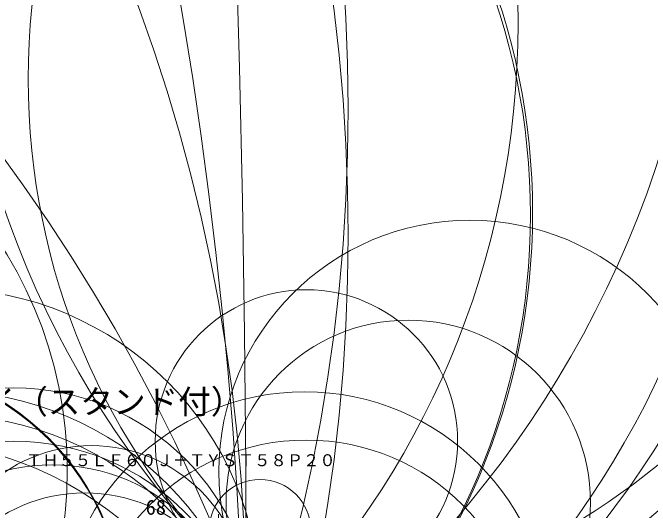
# Model space of a CAD drawing. Units: millimetres, scale not verified. Extents: x -5004 to 4303, y -2494 to 8632.
# Drawn here: x 16.2 to 94.4, y 41.5 to 102.5 of the extents above; entities that cross this region are included whole.
import ezdxf
from ezdxf.enums import TextEntityAlignment as Align

# ---------------------------------------------------------------- set-up
doc = ezdxf.new("R2010")
doc.units = ezdxf.units.MM
doc.header["$LTSCALE"] = 0.125
for name, color, linetype, lineweight in [('0-0_0', 7, 'Continuous', 18), ('0-5_SUNPO', 7, 'Continuous', 18), ('0-6_GAIKEI', 1, 'Continuous', 18)]:
    doc.layers.add(name, color=color, linetype=linetype, lineweight=lineweight)
doc.layers.add('0-2_MOJI1', color=7, linetype='Continuous')
doc.layers.add('0-4_TOUROKU', color=7, linetype='Continuous')
doc.styles.add('ＭＳ ゴシック', font='')
doc.styles.get('ＭＳ ゴシック').set_extended_font_data('MS Gothic')

# ---------------------------------------------------------------- blocks, each defined once
blk = doc.blocks.new('_Open30')
at = {"layer": '0-0_0'}
blk.add_line((0, 0), (-1, 0), dxfattribs=at)
blk.add_lwpolyline([(-1, 0.26795), (0, 0), (-1, -0.26795)], dxfattribs=at)
blk = doc.blocks.new('D3')
at = {"layer": '0-5_SUNPO'}
for p, q in [((234.9721, 223.0855), (234.9721, 228.5595)), ((238.3471, 222.9812), (238.3471, 228.5595)), ((232.4721, 227.3095), (224.5555, 227.3095)), ((238.3471, 227.3095), (234.9721, 227.3095)), ((240.8471, 227.3095), (243.3471, 227.3095))]:
    blk.add_line(p, q, dxfattribs=at)
at = {"layer": '0-5_SUNPO', "xscale": 2.5, "yscale": 2.5}
blk.add_blockref('_Open30', (234.9721, 227.3095), dxfattribs=at)
at = {"layer": '0-5_SUNPO', "xscale": 2.5, "yscale": 2.5, "rotation": 180}
blk.add_blockref('_Open30', (238.3471, 227.3095), dxfattribs=at)
at = {"layer": '0-5_SUNPO', "style": 'ＭＳ ゴシック'}
blk.add_text('68', height=1.833, dxfattribs=at).set_placement((226.0138, 227.9345), align=Align.BOTTOM_LEFT)

msp = doc.modelspace()

# ---------------------------------------------------------------- linework, layer by layer
at = {"layer": '0-6_GAIKEI'}
for centre, radius in [((-15.2455, 4313.4804), 4318.032), ((-15.2438, 4312.7956), 4317.3471), ((-2479.6363, 30.6114), 2524.4925), ((-18.5714, 1024.8401), 1027.2932), ((-11.9186, 1024.8643), 1027.3175), ((148.1166, 600.3271), 603.8701), ((-524.2076, 7.7909), 569.0622), ((-24.4689, 183.6196), 185.9608), ((-158.3857, 90.7572), 215.758), ((-158.3857, 75.2572), 215.758), ((-27.6057, 124.8148), 129.4489), ((-170.9658, 28.7181), 215.8219), ((126.6811, 117.1792), 118.0081), ((-2.8189, 111.3183), 115.9524), ((-2.788, 103.7418), 108.3906), ((-27.6892, 101.2439), 105.8927), ((44.7731, 108.5217), 79.5749), ((103.936, 94.4287), 85.8388), ((-158.3885, -43.6342), 215.761), ((-2.6487, 78.0101), 82.6437), ((-2.6549, 77.7337), 82.3823), ((-28.126, 46.3992), 51.0316), ((72.3048, 46.2769), 30.8131), ((226.3146, -186.781), 260.0413), ((7.6995, 29.8382), 38.8529), ((52.2415, 50.0128), 18.5512), ((64.7413, 42.4924), 22.3556), ((-2.1587, 27.574), 32.2201), ((-2.1468, 27.5173), 32.1485), ((16.3398, 26.828), 29.7057), ((7.6991, 17.2857), 38.8533), ((52.0329, 25.9115), 30.1446), ((7.6995, 14.3382), 38.8529), ((52.2084, 22.9491), 27.1916), ((2.5558, 7.7152), 42.2989), ((16.3397, 20.2961), 29.7058), ((25.8655, 30.4718), 18.9906), ((21.0305, 23.421), 23.6894), ((46.5422, 39.0891), 6.2301), ((25.0647, 23.9921), 19.6807), ((-0.9433, -3.6484), 46.3177)]:
    msp.add_circle(centre, radius, dxfattribs=at)
at = {"layer": '0-6_GAIKEI', "color": 7}
for centre, radius in [((-18.5714, 1024.8348), 1027.2407), ((-11.9187, 1024.856), 1027.2618), ((-20.7099, 398.5802), 400.9282), ((-9.7794, 398.5304), 400.8783)]:
    msp.add_circle(centre, radius, dxfattribs=at)

# ---------------------------------------------------------------- block references
at = {"layer": '0-5_SUNPO'}
msp.add_blockref('D3', (-193.4976, -187.4967), dxfattribs=at)

# ---------------------------------------------------------------- texts
at = {"layer": '0-2_MOJI1', "style": 'ＭＳ ゴシック'}
msp.add_text('屋内サイネージディスプレイ（スタンド付）', height=2.933, dxfattribs=at).set_placement((-35.4976, 52.5033), align=Align.BOTTOM_LEFT)
at = {"layer": '0-4_TOUROKU', "style": 'ＭＳ ゴシック'}
msp.add_text('ＴＨ５５ＬＦ６０Ｊ＋ＴＹＳＴ５８Ｐ２０', height=1.466, dxfattribs=at).set_placement((17.8357, 46.5033), align=Align.BOTTOM_LEFT)

doc.saveas('drawing.dxf')
